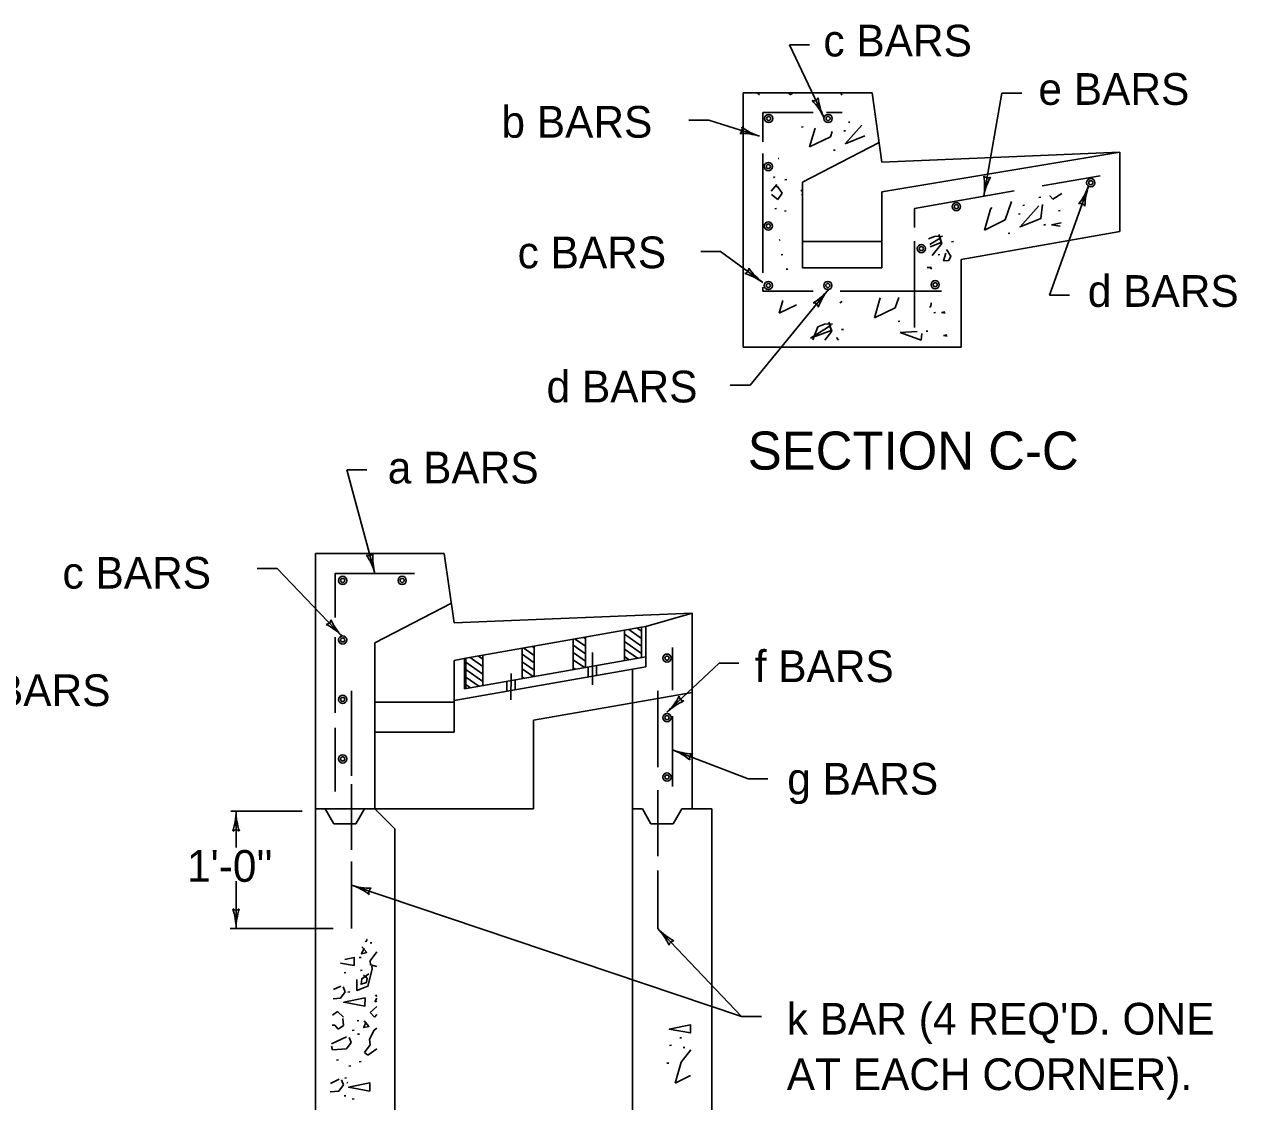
# Model space of a CAD drawing. Extents: x 1007 to 1035.5, y 1000.5 to 1021.5.
# Drawn here: x 1019.58 to 1027.22, y 1006.71 to 1013.51 of the extents above; entities that cross this region are included whole.
import ezdxf

# ---------------------------------------------------------------- set-up
doc = ezdxf.new("R2010")
doc.units = 0
for name, color, linetype in [('Level 1', 7, 'Continuous'), ('Level 5', 7, 'Continuous'), ('Level 6', 7, 'Continuous')]:
    doc.layers.add(name, color=color, linetype=linetype)

msp = doc.modelspace()

# ---------------------------------------------------------------- linework, layer by layer
at = {"layer": 'Level 1'}
for p, q in [((1024.5258, 1013.3782), (1024.4008, 1013.3782)), ((1024.4008, 1013.3782), (1024.616, 1012.9219)), ((1024.921, 1013.0748), (1024.1085, 1013.0748)), ((1024.1085, 1011.4718), (1024.1085, 1013.0748)), ((1024.1085, 1011.9721), (1024.1085, 1013.0748)), ((1024.9835, 1012.6373), (1024.921, 1013.0748)), ((1025.7395, 1013.0723), (1025.6248, 1012.4228)), ((1025.8645, 1013.0723), (1025.7395, 1013.0723)), ((1023.7662, 1012.9018), (1023.8912, 1012.9018)), ((1023.8912, 1012.9018), (1024.2123, 1012.8015)), ((1024.4835, 1012.5123), (1024.9657, 1012.7618)), ((1026.4835, 1012.6998), (1024.9835, 1012.6373)), ((1024.9835, 1012.4498), (1026.4835, 1012.6998)), ((1026.4835, 1012.1998), (1026.4835, 1012.6998)), ((1024.4835, 1011.9721), (1024.4835, 1012.5123)), ((1026.0405, 1011.7987), (1026.2858, 1012.4859)), ((1024.9835, 1011.9721), (1024.9835, 1012.4498)), ((1025.4835, 1012.0235), (1026.4835, 1012.1998)), ((1023.8413, 1012.0744), (1023.9663, 1012.0744)), ((1023.9663, 1012.0744), (1024.2325, 1011.8789)), ((1024.9835, 1012.1373), (1024.4835, 1012.1373)), ((1025.4835, 1011.4718), (1025.4835, 1012.0235)), ((1024.9835, 1011.9721), (1024.4835, 1011.9721)), ((1024.6457, 1011.834), (1024.1518, 1011.2321)), ((1026.1655, 1011.7987), (1026.0405, 1011.7987)), ((1024.1085, 1011.4718), (1025.4835, 1011.4718)), ((1024.0268, 1011.2321), (1024.1518, 1011.2321)), ((1021.7352, 1010.6988), (1021.6102, 1010.6988)), ((1021.6102, 1010.6988), (1021.7868, 1010.0449)), ((1021.4115, 1008.5449), (1021.4115, 1010.1699)), ((1022.224, 1010.1699), (1021.4115, 1010.1699)), ((1022.2865, 1009.7324), (1022.224, 1010.1699)), ((1021.0455, 1010.0765), (1021.1705, 1010.0765)), ((1021.1705, 1010.0765), (1021.5808, 1009.6473)), ((1021.7865, 1009.6074), (1022.2688, 1009.8568)), ((1023.7865, 1009.7949), (1022.2865, 1009.7324)), ((1023.4943, 1009.7097), (1023.7865, 1009.7949)), ((1023.7865, 1008.5603), (1023.7865, 1009.7949)), ((1022.3603, 1009.5097), (1023.4682, 1009.705)), ((1023.4682, 1009.705), (1023.4943, 1009.7097)), ((1023.4682, 1009.5146), (1023.4682, 1009.705)), ((1023.4943, 1009.4558), (1023.4943, 1009.7097)), ((1023.0373, 1009.4387), (1023.0373, 1009.629)), ((1023.1143, 1009.5851), (1023.0487, 1009.631)), ((1023.1143, 1009.6327), (1023.103, 1009.6406)), ((1023.1143, 1009.4522), (1023.1143, 1009.6426)), ((1023.3605, 1009.4956), (1023.3605, 1009.6859)), ((1023.4682, 1009.5858), (1023.3605, 1009.6612)), ((1023.4682, 1009.6341), (1023.3873, 1009.6908)), ((1023.4682, 1009.6804), (1023.4402, 1009.7001)), ((1021.7865, 1008.5603), (1021.7865, 1009.6074)), ((1022.7142, 1009.3817), (1022.7142, 1009.5721)), ((1022.7912, 1009.5281), (1022.7257, 1009.5741)), ((1022.7912, 1009.5757), (1022.7798, 1009.5836)), ((1022.7912, 1009.3952), (1022.7912, 1009.5857)), ((1023.1143, 1009.538), (1023.0373, 1009.5918)), ((1023.4682, 1009.5405), (1023.3605, 1009.6158)), ((1023.4432, 1009.5102), (1023.3605, 1009.5682)), ((1023.6633, 1009.3097), (1023.6633, 1009.5772)), ((1022.2865, 1009.4967), (1022.3603, 1009.5097)), ((1022.2865, 1009.0449), (1022.2865, 1009.4967)), ((1022.2865, 1009.2428), (1022.2865, 1009.4967)), ((1022.3527, 1009.3178), (1023.4943, 1009.5192)), ((1022.3527, 1009.3178), (1022.3527, 1009.5083)), ((1022.3602, 1009.3192), (1022.3603, 1009.5097)), ((1022.4678, 1009.4094), (1022.3603, 1009.4848)), ((1022.468, 1009.4578), (1022.3872, 1009.5143)), ((1022.468, 1009.5041), (1022.44, 1009.5237)), ((1022.468, 1009.3382), (1022.468, 1009.5286)), ((1022.7912, 1009.481), (1022.7142, 1009.5348)), ((1022.7912, 1009.4344), (1022.7142, 1009.4883)), ((1023.1143, 1009.4914), (1023.0373, 1009.5453)), ((1023.1078, 1009.4511), (1023.0373, 1009.5003)), ((1023.1578, 1009.3428), (1023.1577, 1009.547)), ((1023.3897, 1009.5008), (1023.3605, 1009.5211)), ((1023.9567, 1009.4785), (1023.6283, 1009.1698)), ((1024.0817, 1009.4785), (1023.9567, 1009.4785)), ((1022.2865, 1009.2428), (1023.4943, 1009.4558)), ((1022.468, 1009.3642), (1022.3603, 1009.4395)), ((1022.6448, 1009.2483), (1022.645, 1009.4134)), ((1022.7847, 1009.394), (1022.7142, 1009.4434)), ((1023.049, 1009.4407), (1023.0373, 1009.4488)), ((1023.1308, 1009.3917), (1023.1308, 1009.4551)), ((1023.1847, 1009.4012), (1023.1847, 1009.4646)), ((1023.4115, 1008.5449), (1023.4115, 1009.4412)), ((1022.443, 1009.3338), (1022.3602, 1009.3917)), ((1022.3895, 1009.3244), (1022.3603, 1009.3448)), ((1022.618, 1009.3012), (1022.618, 1009.3647)), ((1022.6718, 1009.3107), (1022.6718, 1009.3742)), ((1022.7258, 1009.3837), (1022.7142, 1009.3918)), ((1021.6388, 1008.7695), (1021.6388, 1009.3051)), ((1022.7865, 1009.1186), (1023.7865, 1009.2949)), ((1023.5705, 1008.8225), (1023.5705, 1009.3051)), ((1022.2865, 1009.2324), (1021.7865, 1009.2324)), ((1022.7865, 1008.5603), (1022.7865, 1009.1186)), ((1023.6633, 1008.7022), (1023.6633, 1009.1457)), ((1022.2865, 1009.0449), (1021.7865, 1009.0449)), ((1024.14, 1008.7502), (1023.6633, 1008.9326)), ((1021.6388, 1008.3017), (1021.6388, 1008.7164)), ((1024.265, 1008.7502), (1024.14, 1008.7502)), ((1023.5705, 1008.263), (1023.5705, 1008.6778)), ((1021.4108, 1008.5603), (1021.4115, 1008.5603)), ((1021.4115, 1008.5603), (1021.4732, 1008.5603)), ((1021.4115, 1008.5603), (1022.7865, 1008.5603)), ((1021.5273, 1008.4666), (1021.4732, 1008.5603)), ((1021.667, 1008.4666), (1021.7212, 1008.5603)), ((1021.7212, 1008.5603), (1021.7857, 1008.5603)), ((1021.7865, 1008.5603), (1021.9115, 1008.4353)), ((1023.4108, 1008.5603), (1023.4115, 1008.5603)), ((1023.4115, 1008.5603), (1023.4732, 1008.5603)), ((1023.5273, 1008.4666), (1023.4732, 1008.5603)), ((1023.667, 1008.4666), (1023.7212, 1008.5603)), ((1023.7212, 1008.5603), (1023.7857, 1008.5603)), ((1023.9115, 1008.5603), (1023.7865, 1008.5603)), ((1023.9115, 1006.2949), (1023.9115, 1008.5603)), ((1021.3277, 1008.5449), (1020.879, 1008.5449)), ((1020.9115, 1008.3162), (1020.9115, 1008.5449)), ((1021.4115, 1006.2949), (1021.4115, 1008.5449)), ((1023.4115, 1006.2949), (1023.4115, 1008.5449)), ((1021.5273, 1008.4666), (1021.667, 1008.4666)), ((1021.9115, 1006.2949), (1021.9115, 1008.4353)), ((1023.5273, 1008.4666), (1023.667, 1008.4666)), ((1021.6388, 1007.8051), (1021.6388, 1008.2293)), ((1020.9115, 1007.8051), (1020.9115, 1008.1039)), ((1023.5705, 1007.8051), (1023.5705, 1008.1714)), ((1024.099, 1007.2503), (1021.6388, 1008.0801)), ((1021.523, 1007.8051), (1020.8742, 1007.8051)), ((1024.099, 1007.2503), (1023.5705, 1007.8051)), ((1024.224, 1007.2503), (1024.099, 1007.2503))]:
    msp.add_line(p, q, dxfattribs=at)
for points in [[(1024.2115, 1013.0622), (1024.1978, 1013.0748)], [(1024.3913, 1013.0748), (1024.404, 1013.0622)], [(1024.404, 1013.0622), (1024.424, 1013.0748)], [(1024.7298, 1013.0593), (1024.7238, 1013.0748)], [(1024.8172, 1013.0748), (1024.8168, 1013.0746)], [(1024.1085, 1013.0143), (1024.1085, 1013.0141)], [(1024.4725, 1012.4613), (1024.4835, 1012.4518)], [(1024.4835, 1012.4313), (1024.4768, 1012.4291)], [(1022.0365, 1010.0449), (1021.5365, 1010.0449), (1021.5365, 1009.7678)], [(1021.5365, 1009.6425), (1021.5365, 1009.165)], [(1021.5365, 1009.0709), (1021.5365, 1008.6699)]]:
    msp.add_lwpolyline(points, dxfattribs=at)
for centre, radius in [((1024.269, 1012.913), 0.026), ((1024.269, 1012.913), 0.013), ((1024.644, 1012.913), 0.026), ((1024.644, 1012.913), 0.013), ((1024.2674, 1012.6099), 0.026), ((1024.2674, 1012.6099), 0.013), ((1026.3, 1012.5079), 0.026), ((1026.3, 1012.5079), 0.013), ((1025.4527, 1012.3571), 0.026), ((1025.4527, 1012.3571), 0.013), ((1024.2674, 1012.2349), 0.026), ((1024.2674, 1012.2349), 0.013), ((1025.2317, 1012.0926), 0.026), ((1025.2317, 1012.0926), 0.013), ((1024.2674, 1011.8599), 0.026), ((1024.2674, 1011.8599), 0.013), ((1024.6424, 1011.8599), 0.026), ((1024.6424, 1011.8599), 0.013), ((1025.3188, 1011.8649), 0.026), ((1025.3188, 1011.8649), 0.013), ((1021.5836, 1010.0005), 0.026), ((1021.5836, 1010.0005), 0.013), ((1021.9586, 1010.0005), 0.026), ((1021.9586, 1010.0005), 0.013), ((1021.5836, 1009.6255), 0.026), ((1021.5836, 1009.6255), 0.013), ((1023.628, 1009.5107), 0.026), ((1023.628, 1009.5107), 0.013), ((1021.5836, 1009.2505), 0.026), ((1021.5836, 1009.2505), 0.013), ((1023.628, 1009.1357), 0.026), ((1023.628, 1009.1357), 0.013), ((1021.5836, 1008.8755), 0.026), ((1021.5836, 1008.8755), 0.013), ((1023.628, 1008.7607), 0.026), ((1023.628, 1008.7607), 0.013)]:
    msp.add_circle(centre, radius, dxfattribs=at)
for centre, radius, start, end in [((1024.5526, 1013.0564), 0.0313, 254.03164, 336.14833), ((1024.2625, 1012.7551), 0.3909, 25.25704, 43.92582), ((1024.9696, 1013.0887), 0.3909, 186.6042, 205.25093), ((1024.2625, 1012.7551), 0.3909, 25.24481, 25.25704), ((1024.0705, 1012.8459), 0.0313, 301.42988, 23.54658), ((1024.3289, 1013.1747), 0.3909, 234.00244, 252.64918), ((1024.0958, 1012.4283), 0.3909, 72.65529, 91.32407), ((1024.0958, 1012.4283), 0.3909, 72.64306, 72.65529), ((1025.2399, 1012.4908), 0.3909, 349.98783, 8.65661), ((1026.0099, 1012.3549), 0.3909, 151.33499, 169.98172), ((1025.6508, 1012.5692), 0.0313, 218.76243, 300.87912), ((1025.9177, 1012.6174), 0.3909, 321.69554, 340.34227), ((1026.654, 1012.3544), 0.3909, 160.34838, 179.01716), ((1026.654, 1012.3544), 0.3909, 160.33615, 160.34838), ((1025.2399, 1012.4908), 0.3909, 349.9756, 349.98783), ((1026.2358, 1012.3459), 0.0313, 29.12297, 111.23967), ((1024.1127, 1011.967), 0.0313, 282.47723, 4.59393), ((1024.001, 1011.5638), 0.3909, 53.70264, 72.37142), ((1024.4639, 1012.194), 0.3909, 215.04979, 233.69653), ((1024.001, 1011.5638), 0.3909, 53.69041, 53.70264), ((1024.3434, 1012.0819), 0.3909, 301.98526, 320.63199), ((1024.9479, 1011.5861), 0.3909, 140.6381, 159.30688), ((1024.9479, 1011.5861), 0.3909, 140.62587, 140.6381), ((1024.5513, 1011.7191), 0.0313, 9.41269, 91.52939), ((1021.7481, 1010.1884), 0.0313, 243.88812, 326.00481), ((1022.1642, 1010.1468), 0.3909, 176.46068, 195.10741), ((1021.4094, 1009.943), 0.3909, 15.11352, 33.78231), ((1021.4094, 1009.943), 0.3909, 15.1013, 15.11352), ((1021.4782, 1009.7547), 0.0313, 272.48969, 354.60639), ((1021.2983, 1009.3771), 0.3909, 43.7151, 62.38388), ((1021.8634, 1009.9174), 0.3909, 205.06226, 223.70899), ((1021.2983, 1009.3771), 0.3909, 43.70287, 43.7151), ((1023.3606, 1009.4547), 0.3909, 313.22436, 331.89314), ((1023.7366, 1009.2716), 0.0313, 181.99896, 264.11565), ((1023.3606, 1009.4547), 0.3909, 313.21214, 313.22436), ((1023.896, 1008.885), 0.3909, 114.57152, 133.21825), ((1023.8031, 1009.2977), 0.3909, 249.04297, 249.05519), ((1023.8031, 1009.2977), 0.3909, 249.05519, 267.72397), ((1023.5236, 1008.5675), 0.3909, 50.40235, 69.04908), ((1023.8022, 1008.8794), 0.0313, 117.82979, 199.94648), ((1020.5206, 1008.5449), 0.3909, 341.34716, 359.99389), ((1021.3025, 1008.5449), 0.3909, 179.98778, 180), ((1021.3025, 1008.5449), 0.3909, 180, 198.66878), ((1020.9115, 1008.3963), 0.0313, 48.7746, 130.89129), ((1021.7638, 1008.4505), 0.3909, 251.34754, 251.35976), ((1021.7638, 1008.4505), 0.3909, 251.35976, 270.02854), ((1021.5139, 1007.7097), 0.3909, 52.70692, 71.35365), ((1021.7797, 1008.0325), 0.0313, 120.13436, 202.25105), ((1020.9116, 1007.9537), 0.0313, 228.7746, 310.89129), ((1020.5206, 1007.8051), 0.3909, 0, 18.66878), ((1021.3025, 1007.8051), 0.3909, 161.34716, 179.99389), ((1020.5206, 1007.8051), 0.3909, 359.98778, 0), ((1023.8535, 1008.0747), 0.3909, 223.59532, 223.60755), ((1023.8535, 1008.0747), 0.3909, 223.60755, 242.27633), ((1023.2874, 1007.5354), 0.3909, 24.95471, 43.60144), ((1023.673, 1007.6974), 0.0313, 92.38214, 174.49884)]:
    msp.add_arc(centre, radius, start, end, dxfattribs=at)
at = {"layer": 'Level 5'}
for points in [[(1024.4878, 1012.8599), (1024.4767, 1012.8585)], [(1024.5623, 1012.8515), (1024.5277, 1012.7338)], [(1024.8567, 1012.8698), (1024.7523, 1012.7533)], [(1024.7805, 1012.8905), (1024.7717, 1012.8894)], [(1024.5277, 1012.7338), (1024.6593, 1012.7976)], [(1024.6593, 1012.7976), (1024.6705, 1012.8307)], [(1024.7533, 1012.8361), (1024.7422, 1012.8347)], [(1024.7523, 1012.7533), (1024.8762, 1012.8028)], [(1024.6887, 1012.7136), (1024.6775, 1012.7122)], [(1024.3323, 1012.6611), (1024.3292, 1012.6607)], [(1024.3002, 1012.5414), (1024.3033, 1012.5416)], [(1024.3033, 1012.5416), (1024.306, 1012.5472)], [(1024.32, 1012.4958), (1024.2848, 1012.4538)], [(1024.3242, 1012.4833), (1024.309, 1012.4833)], [(1024.3547, 1012.4431), (1024.3242, 1012.4833)], [(1024.3833, 1012.5284), (1024.3722, 1012.527)], [(1024.2867, 1012.4342), (1024.327, 1012.4015)], [(1024.327, 1012.4015), (1024.3547, 1012.4431)], [(1025.7608, 1012.2731), (1025.8, 1012.3893)], [(1025.9842, 1012.4171), (1025.973, 1012.4157)], [(1026.0437, 1012.4283), (1026.0425, 1012.4243)], [(1026.0425, 1012.4243), (1026.0618, 1012.4049)], [(1026.0618, 1012.4049), (1026.1173, 1012.4401)], [(1024.3187, 1012.3446), (1024.3075, 1012.3433)], [(1024.38, 1012.331), (1024.3688, 1012.3296)], [(1025.668, 1012.3411), (1025.6292, 1012.2093)], [(1025.6757, 1012.3508), (1025.668, 1012.3411)], [(1025.8548, 1012.3116), (1025.8437, 1012.3102)], [(1025.9732, 1012.3619), (1025.8538, 1012.2288), (1025.9857, 1012.2814), (1025.9953, 1012.3716)], [(1025.882, 1012.366), (1025.8708, 1012.3647)], [(1026.1067, 1012.332), (1026.0955, 1012.3306)], [(1025.6292, 1012.2093), (1025.7608, 1012.2731)], [(1026.0147, 1012.2435), (1026.0037, 1012.2421)], [(1026.1137, 1012.2553), (1026.0522, 1012.2426)], [(1026.0522, 1012.2426), (1026.1062, 1012.233)], [(1025.3147, 1012.1697), (1025.277, 1012.1551)], [(1025.3577, 1012.1628), (1025.2848, 1012.1178)], [(1025.366, 1012.1711), (1025.3147, 1012.1697)], [(1025.3577, 1012.1308), (1025.3425, 1012.1822)], [(1025.3618, 1012.1253), (1025.3452, 1012.1724)], [(1025.7902, 1012.1891), (1025.779, 1012.1877)], [(1024.3425, 1012.1473), (1024.3363, 1012.1465)], [(1025.2875, 1012.1048), (1025.3577, 1012.1308)], [(1025.2993, 1012.0481), (1025.3618, 1012.1253)], [(1025.3868, 1012.0628), (1025.3717, 1012.0157), (1025.4048, 1012.0171), (1025.4173, 1012.0448), (1025.391, 1012.0864)], [(1025.4338, 1012.1366), (1025.4227, 1012.1353)], [(1024.3595, 1012.0553), (1024.3483, 1012.0539)], [(1025.3487, 1012.0549), (1025.3377, 1012.0536)], [(1024.3902, 1011.9634), (1024.379, 1011.9621)], [(1025.2953, 1011.9728), (1025.269, 1011.9739)], [(1025.2988, 1011.9643), (1025.287, 1011.9713)], [(1024.9727, 1011.7814), (1024.9357, 1011.6557)], [(1025.0673, 1011.7194), (1025.0895, 1011.7849)], [(1024.3592, 1011.766), (1024.3353, 1011.6848)], [(1024.3353, 1011.6848), (1024.4452, 1011.7379)], [(1024.7335, 1011.7583), (1024.717, 1011.7513)], [(1024.9357, 1011.6557), (1025.0673, 1011.7194)], [(1025.2828, 1011.724), (1025.2922, 1011.7278)], [(1025.2922, 1011.7278), (1025.2947, 1011.7516)], [(1025.3805, 1011.6934), (1025.3587, 1011.6889)], [(1024.6212, 1011.616), (1024.5782, 1011.5993)], [(1024.6725, 1011.6174), (1024.6212, 1011.616)], [(1024.6642, 1011.5772), (1024.649, 1011.6285)], [(1024.6683, 1011.5716), (1024.6517, 1011.6188)], [(1025.0967, 1011.6354), (1025.0855, 1011.634)], [(1025.3212, 1011.6898), (1025.3102, 1011.6884)], [(1025.3587, 1011.6889), (1025.3813, 1011.6848)], [(1024.6642, 1011.6091), (1024.5338, 1011.5286)], [(1024.5338, 1011.5286), (1024.6642, 1011.5772)], [(1024.5782, 1011.5993), (1024.5487, 1011.5168)], [(1024.6233, 1011.5158), (1024.6683, 1011.5716)], [(1024.7403, 1011.5829), (1024.7292, 1011.5816)], [(1025.2048, 1011.5693), (1025.0978, 1011.5647)], [(1025.0978, 1011.5647), (1025.2297, 1011.5148)], [(1025.2297, 1011.5148), (1025.2352, 1011.5578)], [(1025.2737, 1011.5728), (1025.2625, 1011.5713)], [(1025.3935, 1011.549), (1025.3723, 1011.5446)], [(1025.3723, 1011.5446), (1025.3943, 1011.5408)], [(1024.709, 1011.5148), (1024.6975, 1011.5328)], [(1021.7258, 1007.7255), (1021.7303, 1007.7223)], [(1021.7303, 1007.7223), (1021.7373, 1007.7363)], [(1021.7373, 1007.7363), (1021.7342, 1007.7378)], [(1021.7188, 1007.6819), (1021.7023, 1007.6473), (1021.7355, 1007.6556), (1021.705, 1007.6903)], [(1021.7673, 1007.7161), (1021.7563, 1007.7147)], [(1021.7982, 1007.6598), (1021.7567, 1007.6031)], [(1021.5702, 1007.5876), (1021.6555, 1007.5725)], [(1021.6568, 1007.6238), (1021.598, 1007.6117)], [(1021.6555, 1007.5725), (1021.6568, 1007.6252)], [(1021.6735, 1007.4852), (1021.6735, 1007.4158), (1021.7428, 1007.4422), (1021.7692, 1007.5504), (1021.7665, 1007.5684)], [(1021.6993, 1007.6242), (1021.6882, 1007.6228)], [(1021.7567, 1007.6031), (1021.7595, 1007.5768)], [(1021.7595, 1007.5768), (1021.7982, 1007.566)], [(1021.604, 1007.5289), (1021.593, 1007.5275)], [(1021.7062, 1007.5425), (1021.695, 1007.5412)], [(1021.7483, 1007.5213), (1021.704, 1007.4893), (1021.6998, 1007.4547), (1021.7345, 1007.4658), (1021.7387, 1007.4922), (1021.7152, 1007.5129)], [(1021.5713, 1007.4421), (1021.5252, 1007.4205)], [(1021.5992, 1007.4074), (1021.5867, 1007.4393)], [(1021.5233, 1007.3634), (1021.57, 1007.3672)], [(1021.57, 1007.3672), (1021.5992, 1007.4074)], [(1021.725, 1007.3686), (1021.5905, 1007.3408), (1021.7235, 1007.3173), (1021.725, 1007.3699)], [(1021.6278, 1007.4063), (1021.6168, 1007.405)], [(1021.7982, 1007.3668), (1021.7873, 1007.3444)], [(1021.7873, 1007.3444), (1021.7982, 1007.3471)], [(1021.7982, 1007.3782), (1021.7902, 1007.3873)], [(1021.55, 1007.2827), (1021.52, 1007.259)], [(1021.5888, 1007.2467), (1021.55, 1007.2827)], [(1021.7982, 1007.3143), (1021.7567, 1007.2772)], [(1021.7567, 1007.2772), (1021.7845, 1007.248)], [(1021.7845, 1007.248), (1021.7982, 1007.2648)], [(1021.518, 1007.1959), (1021.5335, 1007.1968)], [(1021.5335, 1007.1968), (1021.5542, 1007.1718)], [(1021.5542, 1007.1718), (1021.5888, 1007.1953)], [(1021.5888, 1007.1953), (1021.5848, 1007.2397)], [(1021.6857, 1007.226), (1021.6747, 1007.2246)], [(1021.7325, 1007.2157), (1021.7158, 1007.181), (1021.7492, 1007.1893), (1021.7187, 1007.224)], [(1023.777, 1007.1991), (1023.6423, 1007.1713), (1023.7755, 1007.1478), (1023.777, 1007.2004)], [(1021.6088, 1007.1222), (1021.5142, 1007.0782)], [(1021.6365, 1007.0875), (1021.624, 1007.1193)], [(1021.6552, 1007.1648), (1021.644, 1007.1633)], [(1021.6892, 1007.1409), (1021.678, 1007.1395)], [(1021.7817, 1007.1648), (1021.7525, 1007.1079)], [(1021.7525, 1007.1079), (1021.7567, 1007.0733)], [(1021.7982, 1007.1781), (1021.7817, 1007.1648)], [(1023.7207, 1007.1178), (1023.7095, 1007.1163)], [(1021.5137, 1007.0641), (1021.52, 1007.0403)], [(1021.52, 1007.0403), (1021.6073, 1007.0473)], [(1021.6073, 1007.0473), (1021.6365, 1007.0875)], [(1021.7567, 1007.0733), (1021.7207, 1007.0233)], [(1021.7428, 1007.0067), (1021.7982, 1007.0485)], [(1023.656, 1007.0701), (1023.6448, 1007.0688)], [(1023.7783, 1007.0415), (1023.7177, 1006.9635)], [(1023.741, 1007.0565), (1023.73, 1007.0551)], [(1021.5563, 1006.9776), (1021.5453, 1006.9762)], [(1021.6993, 1006.9673), (1021.6882, 1006.966)], [(1021.7207, 1007.0233), (1021.7428, 1007.0067)], [(1023.639, 1006.9578), (1023.6278, 1006.9564)], [(1023.7177, 1006.9635), (1023.6788, 1006.8318)], [(1021.6347, 1006.9402), (1021.6235, 1006.9388)], [(1023.6788, 1006.8318), (1023.7758, 1006.8788)], [(1021.5612, 1006.8553), (1021.5062, 1006.8297)], [(1021.5598, 1006.7804), (1021.5888, 1006.8207)], [(1021.5888, 1006.8207), (1021.5763, 1006.8525)], [(1021.6075, 1006.8639), (1021.5963, 1006.8625)], [(1021.6153, 1006.8325), (1021.6097, 1006.8353)], [(1021.7557, 1006.8328), (1021.621, 1006.8052), (1021.7542, 1006.7816), (1021.7557, 1006.8343)], [(1021.5043, 1006.776), (1021.5598, 1006.7804)], [(1021.604, 1006.7516), (1021.593, 1006.7502)], [(1021.6552, 1006.7312), (1021.644, 1006.7298)]]:
    msp.add_lwpolyline(points, dxfattribs=at)
at = {"layer": 'Level 6'}
for points in [[(1024.5495, 1012.9498), (1024.2335, 1012.9498), (1024.2335, 1012.7664)], [(1024.7335, 1012.9498), (1024.6348, 1012.9498)], [(1024.2335, 1012.6912), (1024.2335, 1011.9391)], [(1026.3585, 1012.5523), (1025.9933, 1012.4878)], [(1025.8172, 1012.4568), (1025.189, 1012.346), (1025.189, 1012.2248)], [(1025.189, 1012.1396), (1025.189, 1011.596)], [(1024.2335, 1011.8488), (1024.2335, 1011.8248), (1024.5495, 1011.8248)], [(1024.72, 1011.8248), (1025.3585, 1011.8248)]]:
    msp.add_lwpolyline(points, dxfattribs=at)

# ---------------------------------------------------------------- texts
at = {"layer": 'Level 1'}
for s, height, p in [('c BARS', 0.2, (1024.6143, 1013.3041)), ('e BARS', 0.2, (1025.9698, 1012.9989)), ('b BARS', 0.2, (1022.5845, 1012.7918)), ('c BARS', 0.2, (1022.6867, 1011.9688)), ('d BARS', 0.2, (1026.2812, 1011.7253)), ('d BARS', 0.2, (1022.8692, 1011.1228)), ('SECTION C-C', 0.24, (1024.1375, 1010.6992)), ('a BARS', 0.2, (1021.8678, 1010.612)), ('c BARS', 0.2, (1019.8173, 1009.9488)), ('f BARS', 0.2, (1024.181, 1009.3593)), ('b BARS', 0.2, (1019.1687, 1009.2083)), ('g BARS', 0.2, (1024.3867, 1008.6503)), ("1'-0''", 0.2, (1020.6023, 1008.1005)), ("k BAR (4 REQ'D. ONE", 0.2, (1024.3832, 1007.1373)), ('AT EACH CORNER).', 0.2, (1024.3832, 1006.7873))]:
    msp.add_text(s, height=height, dxfattribs=at).set_placement(p)

doc.saveas('drawing.dxf')
